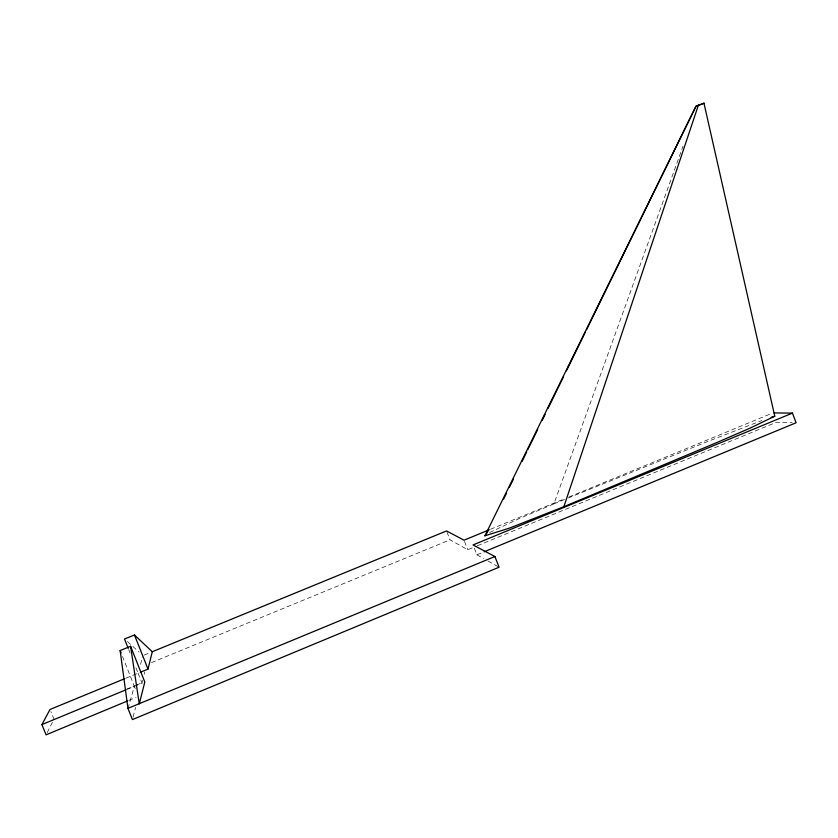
<?xml version="1.0" encoding="UTF-8"?>
<svg xmlns="http://www.w3.org/2000/svg" width="838" height="838" viewBox="0 0 838 838"><rect width="100%" height="100%" fill="white"/><g stroke="black" fill="none" stroke-linecap="round" stroke-linejoin="round"><path stroke-width="0.63" stroke-dasharray="4.19 3.14" d="M133.064 717.139L135.588 707.387M135.924 685.306L141.947 682.802L142.575 680.383M144.136 674.328L144.764 671.898M140.522 664.377L142.638 656.814M127.994 708.581L134.352 686.343L122.516 656.531M489.622 532.528L518.135 519.078L553.908 503.868L683.001 146.273M47.211 732.601L53.988 719.234L50.898 711.64M128.832 700.411L136.028 697.426M126.276 689.297L134.719 685.798M127.146 689.328L142.47 682.991M446.968 532.046L450.006 539.819L467.761 549.728L476.204 546.24M477.409 545.737L776.48 422.247L792.172 422.656M474.308 548.241L476.874 554.819L482.929 552.315M144.146 655.086L149.95 652.697M151.479 662.638L450.006 539.819M126.004 678.162L138.061 673.186L135.253 666.116M490.576 529.249L564.184 498.924M569.012 496.944L771.735 413.417M553.908 503.868L567.033 498.495M568.216 498.002L707.408 441.595L761.889 420.519M476.874 554.819L483.536 558.537M487.978 561.02L499.071 567.211M127.418 641.604L139.098 652.069M138.061 673.186L141.947 682.802M134.352 686.343L135.253 688.585M128.706 649.607L130.11 653.137M464.493 541.379L467.761 549.728"/><path stroke-width="1.26" d="M140.271 672.275L148.012 669.091L152.275 651.744L446.528 530.936L464.032 540.196L489.371 529.752M563.859 506.707L698.358 105.274L703.972 103.189L774.762 416.214L750.125 428.103L717.401 442.317L563.859 506.707L509.703 528.024L484.898 535.817L695.969 106.269L698.358 105.274M486.983 533.104L488.135 530.747M503.669 499.008L506.55 493.121M509.431 487.245L513.464 479.011M522.095 461.382L526.704 451.965M527.846 449.618L537.64 429.632M542.238 420.226L545.129 414.339M548 408.473L563.555 376.712M566.415 370.846L585.427 332.037M586.569 329.701L695.969 106.269L700.725 104.53M127.627 700.914L46.08 734.832L41.9 724.587L50.008 709.472L124.789 678.654M486.407 534.277L484.898 535.817M704.088 103.168L702.045 104.006M494.902 556.516L127.942 708.372L132.435 719.58L499.071 567.211L494.902 556.516L473.02 544.941L792.444 413.113L796.1 422.761L484.134 551.813M41.9 724.587L125.951 689.821M127.942 708.372L120.148 650.56L130.592 646.287L144.796 682.027L139.276 703.91L130.592 646.287M152.275 651.744L134.489 635.026L124.495 638.985L128.235 648.423M771.17 417.355L774.762 416.214M774.249 412.935L792.444 413.113M134.489 635.026L148.012 669.091M120.148 650.56L121.101 652.949"/></g></svg>
